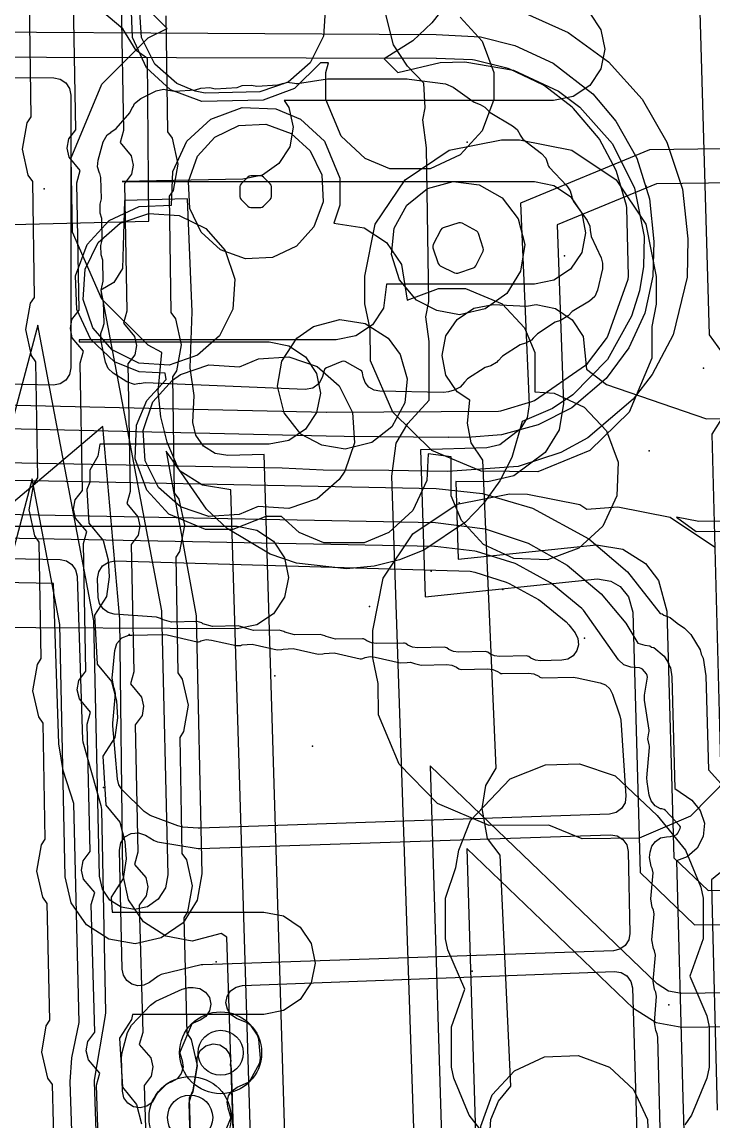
# Model space of a CAD drawing. Header units: metres. Extents: x 17722 to 17999, y 13535 to 15917.
# Drawn here: x 17775.11 to 17795.33, y 14942.71 to 14974.89 of the extents above; entities that cross this region are included whole.
import ezdxf

# ---------------------------------------------------------------- set-up
doc = ezdxf.new("R2010")
doc.units = ezdxf.units.M
for name, color, linetype in [('AI_GREENING_ALLOWED_ZONE', 4, 'Continuous'), ('AI_GREENING_EXCLUSIONS', 1, 'Continuous'), ('AI_GREENING_LAWN', 82, 'Continuous'), ('AI_GREENING_REJECTED', 6, 'Continuous'), ('AI_GREENING_SHRUBS', 92, 'Continuous')]:
    doc.layers.add(name, color=color, linetype=linetype)

# ---------------------------------------------------------------- blocks, each defined once
blk = doc.blocks.new('AI_SHRUB')
for radius in [1, 0.55]:
    blk.add_circle((0, 0), radius)

msp = doc.modelspace()

# ---------------------------------------------------------------- linework, layer by layer
at = {"layer": 'AI_GREENING_ALLOWED_ZONE'}
msp.add_lwpolyline([(17780.091, 14940.151), (17780.006, 14943.244), (17780.082, 14943.522), (17780.084, 14943.525), (17780.118, 14943.615), (17780.236, 14944.323), (17780.241, 14944.336), (17780.235, 14944.351), (17780.234, 14944.356), (17780.234, 14944.356), (17780.232, 14944.574), (17780.324, 14944.772), (17780.491, 14944.913), (17780.702, 14944.968), (17780.703, 14944.968), (17780.896, 14944.937), (17781.063, 14944.834), (17781.177, 14944.675), (17781.221, 14944.485), (17781.222, 14944.48), (17781.203, 14944.36), (17781.229, 14944.257), (17781.735, 14928.848)], dxfattribs=at)
at = {"layer": 'AI_GREENING_EXCLUSIONS'}
for points in [[(17793.25, 15040.988), (17793.464, 15032.796), (17793.841, 15032.261), (17794.013, 15031.5), (17793.889, 15030.435), (17793.54, 15029.88), (17793.555, 15027.379), (17794.089, 15008.804), (17794.466, 15008.269), (17794.639, 15007.508), (17794.515, 15006.443), (17794.165, 15005.888), (17794.18, 15003.387), (17794.588, 14989.723), (17794.965, 14989.189), (17795.138, 14988.428), (17795.014, 14987.363), (17794.664, 14986.807), (17794.68, 14984.307), (17795.217, 14965.731), (17795.594, 14965.197)], [(17789.057, 14869.027), (17785.935, 14961.593), (17786.063, 14962.553), (17786.398, 14963.136), (17787.02, 14963.814), (17787.02, 14965.527), (17786.931, 14966.256), (17787.012, 14966.699), (17786.948, 14971.205), (17786.839, 14972.021), (17786.904, 14972.374), (17786.872, 14973.096), (17786.393, 14973.594), (17785.985, 14974.216), (17785.768, 14975.066), (17785.227, 14986.958), (17785.093, 14987.763), (17785.147, 14988.126), (17783.661, 15018.578), (17783.538, 15019.342), (17783.598, 15019.747), (17782.707, 15037.238)], [(17774.019, 14968.936), (17778.822, 14969.053), (17778.781, 14973.812), (17778.456, 14974.047), (17778.061, 14974.687), (17766.246, 14984.639)], [(17776.093, 14940.386), (17776.001, 14943.782), (17775.87, 14943.965), (17775.694, 14944.726), (17775.822, 14945.495), (17775.93, 14945.668), (17775.849, 14949.08), (17775.72, 14949.265), (17775.55, 14950.026), (17775.685, 14950.795), (17775.794, 14950.966), (17775.729, 14954.363), (17775.6, 14954.547), (17775.43, 14955.309), (17775.565, 14956.077), (17775.674, 14956.249), (17775.618, 14959.654), (17775.489, 14959.839), (17775.323, 14960.601), (17775.461, 14961.369), (17775.571, 14961.54), (17775.521, 14964.937), (17775.392, 14965.122), (17775.226, 14965.884), (17775.364, 14966.652), (17775.474, 14966.823), (17775.424, 14970.22), (17775.295, 14970.405), (17775.129, 14971.167), (17775.267, 14971.935), (17775.377, 14972.106), (17775.327, 14975.503)], [(17777.405, 14940.028), (17777.29, 14943.76), (17777.388, 14944.114), (17777.055, 14944.5), (17776.993, 14944.766), (17777.038, 14945.035), (17777.242, 14945.309), (17777.138, 14949.047), (17777.239, 14949.401), (17776.909, 14949.789), (17776.85, 14950.056), (17776.897, 14950.325), (17777.103, 14950.597), (17777.018, 14954.33), (17777.119, 14954.683), (17776.789, 14955.072), (17776.73, 14955.338), (17776.777, 14955.607), (17776.983, 14955.879), (17776.906, 14959.615), (17777.009, 14959.968), (17776.681, 14960.358), (17776.623, 14960.625), (17776.671, 14960.894), (17776.878, 14961.165), (17776.81, 14964.898), (17776.912, 14965.251), (17776.584, 14965.641), (17776.526, 14965.908), (17776.574, 14966.177), (17776.781, 14966.448), (17776.713, 14970.181), (17776.815, 14970.534), (17776.487, 14970.924), (17776.429, 14971.191), (17776.477, 14971.46), (17776.684, 14971.731), (17776.616, 14975.464)], [(17787.585, 14975.471), (17787.105, 14974.863), (17786.542, 14974.33), (17785.707, 14973.811), (17786.11, 14973.408), (17787.348, 14973.696), (17788.072, 14973.718), (17789.496, 14973.473), (17790.805, 14972.863), (17791.434, 14972.395), (17792.392, 14971.314), (17793.033, 14970.019), (17793.311, 14968.601), (17793.295, 14967.731), (17793.176, 14967.017), (17792.941, 14966.269), (17792.238, 14965.007), (17791.227, 14963.974), (17790.629, 14963.567), (17789.742, 14963.187), (17789.446, 14962.134), (17789.095, 14961.456), (17788.615, 14960.792), (17788.083, 14960.245), (17786.866, 14959.427), (17786.159, 14959.14), (17785.418, 14958.956), (17784.603, 14958.877), (17783.146, 14959.046), (17782.37, 14959.309), (17781.112, 14960.062), (17780.514, 14960.622), (17779.677, 14961.827), (17779.362, 14962.583), (17779.175, 14963.323), (17779.094, 14964.081), (17779.201, 14965.213), (17778.801, 14965.421), (17777.451, 14966.771), (17776.588, 14968.736), (17776.549, 14970.909), (17777.451, 14973.069), (17778.801, 14974.419), (17779.358, 14974.693), (17778.951, 14975.104)], [(17789.769, 14975.17), (17791.092, 14974.577), (17792.274, 14973.715), (17793.253, 14972.625), (17793.98, 14971.368), (17794.431, 14969.991), (17794.59, 14968.537), (17794.569, 14967.412), (17794.161, 14965.731), (17793.553, 14964.563), (17792.997, 14963.842), (17791.668, 14962.714), (17790.875, 14962.287), (17789.627, 14961.876), (17787.57, 14961.726), (17785.845, 14961.76), (17783.918, 14961.762), (17782.719, 14961.822), (17773.073, 14962.011)], [(17791.725, 14975.146), (17792.051, 14974.66), (17792.165, 14974.086), (17792.051, 14973.512), (17791.725, 14973.025), (17791.239, 14972.7), (17790.665, 14972.586), (17782.778, 14972.586), (17782.921, 14972.381), (17783.046, 14971.809), (17782.943, 14971.233), (17782.628, 14970.74), (17782.148, 14970.405), (17781.576, 14970.28), (17778.045, 14970.212), (17790.102, 14970.212), (17790.676, 14970.097), (17791.163, 14969.772), (17791.488, 14969.286), (17791.602, 14968.712), (17791.488, 14968.138), (17791.163, 14967.651), (17790.676, 14967.326), (17790.102, 14967.212), (17785.777, 14967.212), (17785.688, 14966.511), (17785.363, 14966.024), (17784.876, 14965.699), (17784.302, 14965.585), (17776.782, 14965.585), (17776.786, 14965.523), (17782.342, 14965.523), (17782.916, 14965.409), (17783.402, 14965.084), (17783.727, 14964.597), (17783.842, 14964.023), (17783.727, 14963.449), (17783.402, 14962.962), (17782.916, 14962.637), (17782.342, 14962.523), (17777.387, 14962.523), (17777.335, 14962.171), (17777.092, 14961.766), (17777.097, 14961.413), (17777.012, 14961.199), (17777.07, 14960.213), (17777.487, 14959.71), (17777.635, 14959.144), (17777.664, 14958.645), (17777.584, 14958.065), (17777.231, 14957.516), (17777.315, 14956.086), (17777.732, 14955.583), (17777.88, 14955.017), (17777.91, 14954.518), (17777.83, 14953.938), (17777.476, 14953.389), (17777.561, 14951.959), (17777.977, 14951.456), (17778.125, 14950.89), (17778.155, 14950.391), (17778.075, 14949.811), (17777.721, 14949.262), (17777.747, 14948.83), (17782.189, 14948.83), (17782.763, 14948.715), (17783.25, 14948.39), (17783.575, 14947.904), (17783.689, 14947.33), (17783.575, 14946.756), (17783.25, 14946.269), (17782.763, 14945.944), (17782.189, 14945.83), (17778.34, 14945.83), (17778.32, 14945.684), (17777.966, 14945.135), (17778.051, 14943.699), (17778.465, 14943.194), (17778.611, 14942.627)], [(17778.016, 14975.44), (17778.085, 14971.707), (17777.982, 14971.353), (17778.31, 14970.963), (17778.368, 14970.697), (17778.32, 14970.428), (17778.113, 14970.157), (17778.182, 14966.424), (17778.079, 14966.071), (17778.407, 14965.68), (17778.465, 14965.414), (17778.417, 14965.145), (17778.21, 14964.874), (17778.279, 14961.141), (17778.176, 14960.788), (17778.504, 14960.398), (17778.562, 14960.131), (17778.514, 14959.862), (17778.307, 14959.591), (17778.384, 14955.861), (17778.283, 14955.507), (17778.612, 14955.119), (17778.671, 14954.852), (17778.624, 14954.583), (17778.419, 14954.311), (17778.503, 14950.578), (17778.402, 14950.225), (17778.732, 14949.836), (17778.791, 14949.57), (17778.744, 14949.301), (17778.538, 14949.029), (17778.642, 14945.302), (17778.544, 14944.948), (17778.877, 14944.562), (17778.939, 14944.296), (17778.894, 14944.027), (17778.69, 14943.753), (17778.806, 14940.021)], [(17787.932, 14975.022), (17788.579, 14974.323), (17788.92, 14973.406), (17788.92, 14972.614), (17788.579, 14971.697), (17787.932, 14970.998), (17787.05, 14970.589), (17785.87, 14970.589), (17785.147, 14970.891), (17784.448, 14971.538), (17784, 14972.614), (17784, 14973.406), (17784.074, 14973.685), (17783.847, 14973.685), (17783.083, 14972.941), (17782.166, 14972.6), (17780.374, 14972.56), (17779.457, 14972.901), (17778.758, 14973.548), (17778.349, 14974.43), (17778.31, 14975.416)], [(17779.323, 14975.065), (17779.373, 14971.668), (17779.502, 14971.483), (17779.668, 14970.72), (17779.53, 14969.952), (17779.42, 14969.782), (17779.47, 14966.385), (17779.599, 14966.2), (17779.765, 14965.437), (17779.627, 14964.669), (17779.517, 14964.499), (17779.567, 14961.102), (17779.696, 14960.917), (17779.862, 14960.155), (17779.724, 14959.386), (17779.614, 14959.216), (17779.672, 14955.828), (17779.802, 14955.643), (17779.971, 14954.882), (17779.836, 14954.113), (17779.727, 14953.942), (17779.792, 14950.545), (17779.921, 14950.361), (17780.091, 14949.599), (17779.956, 14948.831), (17779.847, 14948.659), (17779.931, 14945.28), (17780.062, 14945.096), (17780.238, 14944.336), (17780.11, 14943.566), (17780.002, 14943.394), (17780.095, 14939.999)], [(17773.857, 14974.602), (17787.233, 14974.518), (17788.521, 14974.45), (17789.528, 14974.2), (17790.656, 14973.677), (17791.812, 14972.78), (17792.49, 14971.979), (17793.099, 14970.894), (17793.472, 14969.708), (17793.593, 14968.458), (17793.569, 14967.441), (17793.329, 14966.359), (17792.87, 14965.351), (17792.205, 14964.453), (17791.194, 14963.594), (17790.209, 14963.089), (17789.139, 14962.798), (17788.138, 14962.726), (17787.604, 14962.731), (17787.58, 14962.726), (17784.533, 14962.755), (17784.009, 14962.759), (17772.527, 14963.022)], [(17801.275, 14971.249), (17793.469, 14971.146), (17789.697, 14969.586), (17789.952, 14963.685), (17789.889, 14963.3), (17789.684, 14962.968), (17789.091, 14962.51), (17788.71, 14962.422), (17786.773, 14962.363), (17786.905, 14958.052), (17791.95, 14958.58), (17792.335, 14958.515), (17792.608, 14958.358), (17792.858, 14958.058), (17792.979, 14957.61), (17793.197, 14949.982), (17794.789, 14948.452), (17802.001, 14948.547)], [(17801.289, 14970.249), (17793.674, 14970.149), (17790.767, 14968.946), (17790.951, 14963.72), (17790.826, 14962.95), (17790.415, 14962.286), (17789.501, 14961.598), (17788.741, 14961.422), (17787.802, 14961.436), (17787.871, 14959.159), (17791.921, 14959.58), (17792.691, 14959.45), (17793.352, 14959.035), (17793.737, 14958.535), (17793.978, 14957.638), (17794.187, 14950.418), (17795.186, 14949.457), (17801.988, 14949.547)], [(17783.67, 14913.717), (17782.196, 14962.224), (17781.137, 14962.192), (17780.759, 14962.257), (17780.423, 14962.468), (17780.199, 14962.787), (17780.113, 14963.162), (17780.144, 14963.946), (17780.033, 14964.762), (17780.086, 14966.402), (17779.957, 14969.707), (17778.112, 14969.662), (17778.049, 14967.664), (17777.799, 14967.259), (17777.415, 14967.034), (17779.195, 14957.645), (17779.377, 14949.923), (17779.309, 14949.539), (17779.1, 14949.21), (17778.78, 14948.986), (17778.399, 14948.902), (17778.015, 14948.969), (17777.686, 14949.179), (17777.462, 14949.499), (17777.378, 14949.88), (17777.214, 14957.354), (17775.574, 14966.008), (17773.097, 14956.722)], [(17788.771, 14941.87), (17788.83, 14942.756), (17789.056, 14943.297), (17789.417, 14943.736), (17789.103, 14950.492), (17788.727, 14950.981), (17788.572, 14951.858), (17788.682, 14952.537), (17788.985, 14953.039), (17788.595, 14962.054), (17788.248, 14962.564), (17788.141, 14963.139), (17788.211, 14963.81), (17787.84, 14964.059), (17787.515, 14964.545), (17787.401, 14965.119), (17787.515, 14965.693), (17787.84, 14966.18), (17788.327, 14966.505), (17788.901, 14966.619), (17789.867, 14966.566), (17790.151, 14966.619), (17790.723, 14966.498), (17791.206, 14966.167), (17791.525, 14965.676), (17791.628, 14964.721), (17792.211, 14964.273), (17795.134, 14963.264), (17805.358, 14963.399)], [(17795.643, 14963.371), (17795.293, 14962.815), (17795.546, 14953.175)], [(17781.74, 14928.697), (17781.103, 14948.096), (17780.939, 14948.197), (17780.091, 14947.977), (17779.323, 14948.12), (17778.669, 14948.545), (17778.228, 14949.189), (17778.066, 14949.952), (17777.974, 14957.403), (17777.479, 14963.039), (17761.264, 14949.316)], [(17782.65, 14914.374), (17781.226, 14961.194), (17780.392, 14961.326), (17779.742, 14961.735), (17779.327, 14962.319), (17780.212, 14957.502), (17780.377, 14949.945), (17780.241, 14949.177), (17779.822, 14948.518), (17779.183, 14948.071), (17778.421, 14947.902), (17777.653, 14948.037), (17776.994, 14948.457), (17776.547, 14949.096), (17776.378, 14949.858), (17776.216, 14957.249), (17775.409, 14961.509), (17774.1, 14956.601)], [(17772.428, 14961.519), (17787.225, 14961.233), (17788.586, 14961.083), (17790.052, 14960.652), (17791.697, 14959.753), (17792.823, 14958.784), (17793.779, 14957.573), (17793.836, 14957.559), (17793.893, 14957.523), (17794.076, 14957.449), (17794.276, 14957.282), (17794.497, 14957.144), (17794.676, 14956.95), (17794.676, 14956.95), (17794.676, 14956.95), (17794.676, 14956.95), (17794.676, 14956.95), (17794.948, 14956.507), (17794.978, 14956.377), (17795.04, 14956.26), (17795.122, 14955.746), (17795.122, 14955.746), (17795.122, 14955.746), (17795.122, 14955.746), (17795.122, 14955.746), (17795.196, 14952.989), (17795.83, 14952.293)], [(17795.797, 14952.784), (17794.674, 14951.64), (17793.165, 14950.993), (17791.504, 14950.977), (17790.529, 14951.368), (17788.78, 14951.364), (17787.271, 14952.011), (17786.148, 14953.155), (17785.544, 14954.6), (17785.528, 14955.52), (17785.379, 14956.27), (17785.379, 14957.072), (17785.683, 14958.603), (17786.551, 14959.9), (17787.848, 14960.768), (17787.848, 14960.768), (17789.379, 14961.072), (17789.901, 14961.067), (17791.432, 14960.763), (17791.639, 14960.624), (17792.548, 14960.696), (17794.079, 14960.392), (17795.376, 14959.524)], [(17760.89, 14960.742), (17787.205, 14960.233), (17788.659, 14960.049), (17789.921, 14959.624), (17791.062, 14958.98), (17792.057, 14958.141), (17792.774, 14957.286), (17793.125, 14956.696), (17793.333, 14956.64), (17793.479, 14956.625), (17793.53, 14956.588), (17793.599, 14956.57), (17793.899, 14956.32), (17793.899, 14956.32), (17793.899, 14956.32), (17794.035, 14956.099), (17794.05, 14956.034), (17794.081, 14955.975), (17794.122, 14955.719), (17794.213, 14952.442), (17794.704, 14952.103), (17794.957, 14951.806), (17795.077, 14951.434), (17795.045, 14951.045), (17794.867, 14950.698), (17794.57, 14950.445), (17794.263, 14950.325), (17794.443, 14943.379), (17794.615, 14937.985)], [(17805.397, 14960.399), (17794.911, 14960.26), (17794.261, 14960.391), (17794.835, 14959.968), (17801.899, 14960.062)], [(17774.376, 14960.122), (17781.41, 14960.122), (17781.984, 14960.007), (17782.471, 14959.682), (17782.796, 14959.196), (17782.91, 14958.622), (17782.796, 14958.048), (17782.471, 14957.561), (17781.984, 14957.236), (17781.41, 14957.122), (17773.545, 14957.162)], [(17777.464, 14916.011), (17776.522, 14943.856), (17776.565, 14944.563), (17776.782, 14945.594), (17776.63, 14952.005), (17776.316, 14952.975), (17776.193, 14953.752), (17776.029, 14958.448), (17760.851, 14958.742)], [(17802.028, 14946.547), (17794.405, 14946.446), (17794.028, 14946.515), (17793.699, 14946.725), (17787.055, 14953.112), (17787.472, 14939.393), (17790.289, 14939.393), (17790.672, 14939.317), (17790.975, 14939.121), (17791.201, 14938.802), (17791.289, 14938.422), (17791.392, 14934.84), (17795.554, 14931.592)], [(17788.508, 14942.481), (17788.195, 14942.879), (17787.742, 14943.963), (17787.677, 14944.285), (17787.677, 14945.473), (17788.066, 14946.57), (17787.566, 14947.724), (17787.5, 14948.046), (17787.5, 14949.233), (17787.808, 14950.136), (17787.895, 14950.636), (17788.234, 14951.511), (17789.394, 14952.733), (17790.424, 14953.14), (17791.418, 14953.167), (17792.468, 14952.815), (17793.692, 14951.656), (17794.52, 14950.639), (17794.973, 14949.556), (17795.039, 14949.233), (17795.039, 14948.046), (17794.649, 14946.949), (17795.15, 14945.795), (17795.215, 14945.473), (17795.215, 14944.285), (17795.15, 14943.963), (17794.697, 14942.879), (17794.504, 14942.601)], [(17802.041, 14945.547), (17794.418, 14945.446), (17793.663, 14945.584), (17793.006, 14946.004), (17788.129, 14950.693), (17788.442, 14940.393), (17790.289, 14940.393), (17791.054, 14940.241), (17791.703, 14939.808), (17792.137, 14939.159), (17792.288, 14938.451), (17792.378, 14935.339), (17795.892, 14932.597)], [(17795.651, 14950.077), (17795.288, 14949.768), (17795.281, 14949.63), (17795.453, 14943.028)]]:
    msp.add_lwpolyline(points, dxfattribs=at)
for points in [[(17783.99, 14975.357), (17783.931, 14974.471), (17783.544, 14973.691), (17782.9, 14973.125), (17782.067, 14972.84), (17780.473, 14972.8), (17780.181, 14972.859), (17779.64, 14973.085), (17778.996, 14973.651), (17778.609, 14974.431), (17778.55, 14975.317), (17778.835, 14976.15), (17779.401, 14976.794), (17780.181, 14977.181), (17781.473, 14977.28), (17782.359, 14977.221), (17783.139, 14976.834), (17783.705, 14976.19), (17783.99, 14975.357)], [(17777.122, 14965.588), (17776.713, 14966.47), (17776.674, 14967.456), (17777.015, 14968.373), (17777.662, 14969.072), (17778.544, 14969.481), (17779.49, 14969.52), (17779.529, 14970.51), (17779.938, 14971.392), (17780.637, 14972.039), (17781.554, 14972.38), (17782.54, 14972.341), (17783.263, 14972.039), (17783.962, 14971.392), (17784.41, 14970.316), (17784.41, 14969.524), (17784.232, 14968.997), (17785.119, 14968.857), (17785.774, 14968.433), (17786.217, 14967.79), (17786.384, 14966.742), (17787.294, 14967.08), (17788.086, 14967.08), (17789.162, 14966.632), (17789.809, 14965.933), (17790.111, 14965.21), (17790.117, 14964.06), (17790.68, 14964.021), (17791.562, 14963.612), (17792.209, 14962.913), (17792.55, 14961.996), (17792.511, 14961.01), (17792.102, 14960.128), (17791.403, 14959.481), (17790.486, 14959.14), (17789.5, 14959.179), (17788.618, 14959.588), (17787.971, 14960.287), (17787.669, 14961.01), (17787.663, 14962.16), (17786.992, 14962.244), (17786.953, 14961.465), (17786.544, 14960.583), (17785.845, 14959.936), (17785.122, 14959.634), (17783.942, 14959.634), (17783.219, 14959.936), (17782.7, 14960.404), (17782.241, 14960.404), (17781.276, 14960.03), (17780.484, 14960.03), (17779.408, 14960.478), (17778.761, 14961.177), (17778.42, 14962.094), (17778.459, 14963.08), (17778.761, 14963.803), (17779.331, 14964.424), (17779.303, 14964.6), (17778.544, 14964.639), (17777.821, 14964.941), (17777.122, 14965.588)], [(17782.983, 14971.624), (17783.547, 14971.112), (17783.881, 14970.411), (17783.92, 14969.623), (17783.654, 14968.887), (17783.142, 14968.323), (17782.441, 14967.989), (17781.653, 14967.95), (17780.917, 14968.216), (17780.353, 14968.728), (17780.019, 14969.429), (17779.98, 14970.217), (17780.246, 14970.953), (17780.758, 14971.517), (17781.459, 14971.851), (17782.247, 14971.89), (17782.983, 14971.624)], [(17789.145, 14971.44), (17789.667, 14971.435), (17791.198, 14971.131), (17792.495, 14970.263), (17793.363, 14968.966), (17793.667, 14967.435), (17793.667, 14966.629), (17793.536, 14965.97), (17793.536, 14965.045), (17792.873, 14963.459), (17791.729, 14962.336), (17790.207, 14961.716), (17788.546, 14961.732), (17787.101, 14962.336), (17785.957, 14963.459), (17785.31, 14964.968), (17785.294, 14965.888), (17785.145, 14966.638), (17785.145, 14967.44), (17785.449, 14968.971), (17786.317, 14970.268), (17787.614, 14971.136), (17789.145, 14971.44)], [(17786.979, 14970.007), (17787.723, 14970.216), (17788.49, 14970.12), (17789.16, 14969.734), (17789.627, 14969.118), (17789.819, 14968.369), (17789.7, 14967.591), (17789.293, 14966.933), (17788.663, 14966.485), (17787.908, 14966.317), (17787.246, 14966.435), (17786.649, 14966.745), (17786.153, 14967.338), (17785.926, 14968.077), (17786.004, 14968.846), (17786.374, 14969.525), (17786.979, 14970.007)], [(17780.486, 14968.837), (17781.052, 14968.193), (17781.338, 14967.36), (17781.279, 14966.474), (17780.891, 14965.694), (17780.248, 14965.128), (17779.414, 14964.842), (17778.529, 14964.901), (17777.749, 14965.289), (17777.183, 14965.932), (17776.897, 14966.766), (17776.956, 14967.652), (17777.343, 14968.432), (17777.987, 14968.998), (17778.821, 14969.283), (17779.706, 14969.224), (17780.486, 14968.837)], [(17784.412, 14966.172), (17785.147, 14966.057), (17785.822, 14965.628), (17786.174, 14965.152), (17786.382, 14964.437), (17786.311, 14963.738), (17785.929, 14963.036), (17785.342, 14962.578), (17784.568, 14962.377), (17783.884, 14962.492), (17783.272, 14962.817), (17782.78, 14963.448), (17782.591, 14964.225), (17782.718, 14964.959), (17783.156, 14965.628), (17783.637, 14965.972), (17784.412, 14966.172)], [(17782.916, 14965.084), (17783.749, 14964.799), (17784.393, 14964.233), (17784.78, 14963.453), (17784.839, 14962.567), (17784.554, 14961.734), (17784.393, 14961.495), (17783.749, 14960.929), (17782.916, 14960.644), (17782.024, 14960.705), (17781.468, 14960.469), (17780.582, 14960.41), (17779.748, 14960.695), (17779.105, 14961.261), (17778.717, 14962.041), (17778.658, 14962.927), (17778.944, 14963.761), (17779.51, 14964.404), (17779.748, 14964.565), (17780.582, 14964.851), (17781.474, 14964.789), (17782.03, 14965.025), (17782.916, 14965.084)], [(17793.003, 14943.639), (17793.412, 14942.757), (17793.451, 14941.771), (17793.11, 14940.854), (17792.463, 14940.155), (17791.581, 14939.746), (17790.595, 14939.707), (17789.678, 14940.048), (17788.979, 14940.695), (17788.57, 14941.577), (17788.531, 14942.563), (17788.872, 14943.48), (17789.519, 14944.179), (17790.401, 14944.588), (17791.387, 14944.627), (17792.304, 14944.286), (17793.003, 14943.639)]]:
    msp.add_lwpolyline(points, close=True, dxfattribs=at)
at = {"layer": 'AI_GREENING_LAWN'}
for points in [[(17772.34, 14963.725), (17784.011, 14963.459), (17784.019, 14963.459), (17789.052, 14963.496), (17789.12, 14963.506), (17790.031, 14963.773), (17790.102, 14963.807), (17791.598, 14964.834), (17791.654, 14964.888), (17792.216, 14965.623), (17792.252, 14965.69), (17792.846, 14967.355), (17792.86, 14967.445), (17792.809, 14969.446), (17792.799, 14969.51), (17792.504, 14970.509), (17792.484, 14970.557), (17792.003, 14971.453), (17791.974, 14971.496), (17791.25, 14972.351), (17791.212, 14972.387), (17790.399, 14973.015), (17790.354, 14973.043), (17789.382, 14973.509), (17789.334, 14973.526), (17788.346, 14973.771), (17788.295, 14973.778), (17787.236, 14973.818), (17787.227, 14973.818), (17768.219, 14973.869)], [(17770.305, 14973.263), (17776.04, 14973.247), (17776.231, 14973.209), (17776.393, 14973.1), (17776.501, 14972.938), (17776.501, 14972.938), (17776.539, 14972.747), (17776.54, 14964.756), (17776.501, 14964.562), (17776.39, 14964.399), (17776.225, 14964.291), (17776.031, 14964.256), (17774.623, 14964.283)], [(17794.251, 14924.063), (17793.715, 14945.17), (17793.695, 14945.262), (17793.652, 14945.36), (17793.613, 14945.599), (17793.675, 14946.361), (17793.655, 14946.481), (17793.619, 14946.561), (17793.578, 14946.806), (17793.641, 14947.566), (17793.62, 14947.689), (17793.586, 14947.762), (17793.543, 14948.013), (17793.608, 14948.77), (17793.585, 14948.896), (17793.553, 14948.963), (17793.508, 14949.22), (17793.574, 14949.974), (17793.55, 14950.103), (17793.52, 14950.164), (17793.472, 14950.427), (17793.486, 14950.58), (17793.534, 14950.754), (17793.641, 14950.899), (17793.793, 14950.997), (17793.969, 14951.035), (17794.086, 14951.039), (17794.224, 14951.076), (17794.27, 14951.1), (17794.3, 14951.141), (17794.363, 14951.279), (17794.373, 14951.322), (17794.35, 14951.36), (17793.936, 14951.802), (17793.903, 14951.827), (17793.832, 14951.849), (17793.793, 14951.854), (17793.633, 14951.942), (17793.515, 14952.082), (17793.456, 14952.254), (17793.398, 14952.637), (17793.394, 14952.756), (17793.473, 14953.649), (17793.471, 14953.688), (17793.456, 14953.724), (17793.419, 14953.899), (17793.446, 14954.076), (17793.459, 14954.114), (17793.459, 14954.153), (17793.328, 14955.029), (17793.328, 14955.178), (17793.407, 14955.704), (17793.403, 14955.754), (17793.379, 14955.798), (17793.261, 14955.935), (17793.225, 14955.963), (17793.182, 14955.976), (17792.925, 14956.002), (17792.724, 14956.067), (17792.567, 14956.211), (17791.54, 14957.664), (17791.495, 14957.713), (17790.614, 14958.441), (17790.575, 14958.467), (17789.581, 14959.011), (17789.536, 14959.03), (17788.411, 14959.387), (17788.364, 14959.397), (17787.204, 14959.532), (17787.18, 14959.533), (17761.364, 14960.032)], [(17761.53, 14959.429), (17776.233, 14959.145), (17776.417, 14959.106), (17776.574, 14959.001), (17776.681, 14958.846), (17776.723, 14958.662), (17776.886, 14953.874), (17776.895, 14953.816), (17777.415, 14951.952), (17777.433, 14951.828), (17777.554, 14945.893), (17777.547, 14945.8), (17777.226, 14943.904), (17777.223, 14943.854), (17778.17, 14915.83)], [(17780.895, 14942.004), (17781.213, 14942.771), (17781.222, 14942.813), (17781.216, 14942.855), (17781.139, 14943.086), (17781.115, 14943.268), (17781.157, 14943.446), (17781.26, 14943.597), (17781.411, 14943.7), (17781.734, 14943.844), (17781.767, 14943.866), (17781.791, 14943.897), (17782.065, 14944.41), (17782.093, 14944.549), (17782.038, 14945.107), (17781.998, 14945.22), (17781.813, 14945.496), (17781.703, 14945.586), (17781.388, 14945.717), (17781.227, 14945.823), (17781.119, 14945.982), (17781.079, 14946.171), (17781.113, 14946.36), (17781.216, 14946.523), (17781.373, 14946.634), (17781.56, 14946.678), (17792.45, 14947.093), (17792.644, 14947.062), (17792.811, 14946.959), (17792.925, 14946.8), (17792.969, 14946.609), (17793.613, 14924.908)]]:
    msp.add_lwpolyline(points, dxfattribs=at)
for points in [[(17777.6, 14971.577), (17777.715, 14971.655), (17777.712, 14971.661), (17777.862, 14971.765), (17778.268, 14972.23), (17778.354, 14972.409), (17778.365, 14972.404), (17778.406, 14972.498), (17778.585, 14972.646), (17779.039, 14972.869), (17779.253, 14972.92), (17779.392, 14972.89), (17779.393, 14972.892), (17779.572, 14972.858), (17780.188, 14972.897), (17780.34, 14972.95), (17780.607, 14972.966), (17780.765, 14972.933), (17781.404, 14972.972), (17781.556, 14973.024), (17781.823, 14973.04), (17781.98, 14973.007), (17782.596, 14973.043), (17782.771, 14973.098), (17782.774, 14973.088), (17782.868, 14973.121), (17783.084, 14973.098), (17783.129, 14973.083), (17783.167, 14973.083), (17784.05, 14973.22), (17784.128, 14973.226), (17786.378, 14973.22), (17786.443, 14973.216), (17787.5, 14973.074), (17787.728, 14972.982), (17788.337, 14972.537), (17788.517, 14972.472), (17788.655, 14972.396), (17788.762, 14972.28), (17788.779, 14972.254), (17788.808, 14972.231), (17789.463, 14971.85), (17789.596, 14971.738), (17789.683, 14971.586), (17789.689, 14971.568), (17789.769, 14971.457), (17790.31, 14971.035), (17790.433, 14970.896), (17790.496, 14970.721), (17790.5, 14970.702), (17790.511, 14970.668), (17790.532, 14970.638), (17791.056, 14970.092), (17791.153, 14969.947), (17791.194, 14969.779), (17791.196, 14969.756), (17791.242, 14969.628), (17791.644, 14969.078), (17791.724, 14968.907), (17791.731, 14968.794), (17791.76, 14968.608), (17792.055, 14967.983), (17792.1, 14967.824), (17792.091, 14967.66), (17791.95, 14967.033), (17791.867, 14966.849), (17791.718, 14966.713), (17791.204, 14966.408), (17791.087, 14966.281), (17790.868, 14966.143), (17790.714, 14966.095), (17790.194, 14965.761), (17790.069, 14965.628), (17790.064, 14965.633), (17790.015, 14965.574), (17789.847, 14965.484), (17789.69, 14965.435), (17789.17, 14965.102), (17789.045, 14964.968), (17789.04, 14964.973), (17788.991, 14964.914), (17788.824, 14964.824), (17788.666, 14964.775), (17788.146, 14964.442), (17788.064, 14964.354), (17788.058, 14964.343), (17787.93, 14964.193), (17787.755, 14964.104), (17787.59, 14964.058), (17787.447, 14964.04), (17785.58, 14964.075), (17785.41, 14964.108), (17785.261, 14964.198), (17785.152, 14964.332), (17785.096, 14964.496), (17785.077, 14964.612), (17785.058, 14964.66), (17785.019, 14964.695), (17784.571, 14964.946), (17784.52, 14964.96), (17784.468, 14964.951), (17784.019, 14964.762), (17783.976, 14964.73), (17783.952, 14964.682), (17783.908, 14964.505), (17783.805, 14964.304), (17783.624, 14964.168), (17783.401, 14964.126), (17778.719, 14964.325), (17778.551, 14964.293), (17778.549, 14964.303), (17778.405, 14964.277), (17778.175, 14964.352), (17777.776, 14964.601), (17777.63, 14964.741), (17777.551, 14964.928), (17777.422, 14965.584), (17777.419, 14965.762), (17777.478, 14965.929), (17777.48, 14965.931), (17777.512, 14966.059), (17777.498, 14966.699), (17777.45, 14966.858), (17777.431, 14967.047), (17777.452, 14967.12), (17777.446, 14967.122), (17777.487, 14967.3), (17777.472, 14967.917), (17777.426, 14968.07), (17777.42, 14968.338), (17777.459, 14968.494), (17777.446, 14969.134), (17777.399, 14969.288), (17777.394, 14969.556), (17777.433, 14969.712), (17777.421, 14970.329), (17777.389, 14970.445), (17777.382, 14970.457), (17777.321, 14970.643), (17777.336, 14970.838), (17777.487, 14971.374), (17777.6, 14971.577)], [(17781.524, 14970.149), (17781.498, 14970.111), (17781.489, 14970.065), (17781.489, 14969.775), (17781.498, 14969.729), (17781.524, 14969.691), (17781.721, 14969.494), (17781.759, 14969.468), (17781.805, 14969.459), (17782.095, 14969.459), (17782.141, 14969.468), (17782.179, 14969.494), (17782.376, 14969.691), (17782.402, 14969.729), (17782.411, 14969.775), (17782.411, 14970.065), (17782.402, 14970.111), (17782.376, 14970.149), (17782.179, 14970.346), (17782.141, 14970.372), (17782.095, 14970.381), (17781.805, 14970.381), (17781.759, 14970.372), (17781.721, 14970.346), (17781.524, 14970.149)], [(17788.471, 14968.695), (17788.449, 14968.735), (17788.414, 14968.764), (17787.986, 14968.995), (17787.941, 14969.009), (17787.894, 14969.004), (17787.431, 14968.86), (17787.39, 14968.837), (17787.361, 14968.8), (17787.141, 14968.368), (17787.128, 14968.323), (17787.134, 14968.276), (17787.289, 14967.816), (17787.312, 14967.776), (17787.349, 14967.748), (17787.769, 14967.54), (17787.814, 14967.528), (17787.86, 14967.534), (17788.32, 14967.688), (17788.361, 14967.712), (17788.389, 14967.749), (17788.599, 14968.178), (17788.611, 14968.221), (17788.606, 14968.266), (17788.471, 14968.695)], [(17790.218, 14957.98), (17790.295, 14957.928), (17791.033, 14957.322), (17791.115, 14957.237), (17791.293, 14957), (17791.374, 14956.837), (17791.392, 14956.656), (17791.343, 14956.481), (17791.236, 14956.334), (17791.082, 14956.236), (17790.904, 14956.199), (17790.284, 14956.186), (17790.137, 14956.205), (17790.003, 14956.266), (17789.936, 14956.309), (17789.903, 14956.324), (17789.867, 14956.328), (17789.084, 14956.312), (17788.938, 14956.331), (17788.803, 14956.391), (17788.736, 14956.435), (17788.704, 14956.449), (17788.668, 14956.454), (17787.884, 14956.438), (17787.738, 14956.457), (17787.604, 14956.517), (17787.537, 14956.56), (17787.504, 14956.575), (17787.469, 14956.579), (17786.684, 14956.564), (17786.539, 14956.582), (17786.404, 14956.643), (17786.337, 14956.686), (17786.305, 14956.7), (17786.269, 14956.705), (17785.484, 14956.689), (17785.339, 14956.708), (17785.205, 14956.768), (17785.138, 14956.811), (17785.105, 14956.826), (17785.07, 14956.83), (17784.285, 14956.815), (17784.006, 14956.894), (17783.97, 14956.917), (17783.833, 14956.955), (17783.085, 14956.941), (17782.806, 14957.02), (17782.77, 14957.042), (17782.634, 14957.081), (17781.885, 14957.067), (17781.607, 14957.145), (17781.571, 14957.168), (17781.435, 14957.206), (17780.685, 14957.193), (17780.407, 14957.271), (17780.371, 14957.294), (17780.235, 14957.332), (17779.485, 14957.318), (17779.208, 14957.396), (17779.162, 14957.426), (17779.048, 14957.463), (17777.807, 14957.554), (17777.631, 14957.6), (17777.483, 14957.706), (17777.383, 14957.858), (17777.344, 14958.036), (17777.325, 14958.592), (17777.36, 14958.792), (17777.47, 14958.962), (17777.64, 14959.073), (17777.84, 14959.109), (17788.219, 14958.804), (17788.357, 14958.78), (17789.277, 14958.485), (17789.364, 14958.447), (17790.218, 14957.98)], [(17780.275, 14956.741), (17780.312, 14956.751), (17780.346, 14956.765), (17780.499, 14956.804), (17780.657, 14956.793), (17781.374, 14956.628), (17781.515, 14956.637), (17781.555, 14956.652), (17781.843, 14956.671), (17782.573, 14956.502), (17782.715, 14956.512), (17782.754, 14956.527), (17783.043, 14956.546), (17783.773, 14956.377), (17783.914, 14956.386), (17783.954, 14956.401), (17784.243, 14956.42), (17785.008, 14956.243), (17785.044, 14956.24), (17785.079, 14956.248), (17785.153, 14956.276), (17785.297, 14956.307), (17785.443, 14956.295), (17786.174, 14956.125), (17786.382, 14956.136), (17786.382, 14956.132), (17786.481, 14956.144), (17786.596, 14956.108), (17786.596, 14956.11), (17786.789, 14956.06), (17787.543, 14956.076), (17787.689, 14956.057), (17787.823, 14955.997), (17787.89, 14955.953), (17787.923, 14955.939), (17787.958, 14955.934), (17788.742, 14955.95), (17788.888, 14955.932), (17789.023, 14955.871), (17789.09, 14955.828), (17789.123, 14955.813), (17789.158, 14955.809), (17789.928, 14955.825), (17790.086, 14955.803), (17790.229, 14955.731), (17790.259, 14955.71), (17790.294, 14955.693), (17790.332, 14955.687), (17791.235, 14955.702), (17791.351, 14955.69), (17792.025, 14955.542), (17792.183, 14955.477), (17792.311, 14955.363), (17792.392, 14955.212), (17792.605, 14954.571), (17792.629, 14954.448), (17792.782, 14952.227), (17792.756, 14952.03), (17792.654, 14951.858), (17792.494, 14951.74), (17792.3, 14951.693), (17780.313, 14951.288), (17780.264, 14951.289), (17779.817, 14951.318), (17779.674, 14951.349), (17778.864, 14951.652), (17778.685, 14951.768), (17778.045, 14952.41), (17777.945, 14952.553), (17777.901, 14952.721), (17777.771, 14954.276), (17777.771, 14954.361), (17777.846, 14955.227), (17777.82, 14955.359), (17777.8, 14955.399), (17777.748, 14955.671), (17777.823, 14956.487), (17777.889, 14956.694), (17778.037, 14956.853), (17778.239, 14956.934), (17778.322, 14956.93), (17778.322, 14956.938), (17779.237, 14956.955), (17779.356, 14956.942), (17780.237, 14956.744), (17780.275, 14956.741)], [(17792.759, 14947.851), (17792.602, 14947.739), (17792.413, 14947.695), (17780.404, 14947.287), (17780.354, 14947.281), (17779.183, 14946.998), (17779.093, 14946.956), (17778.84, 14946.767), (17778.678, 14946.687), (17778.497, 14946.67), (17778.322, 14946.718), (17778.176, 14946.826), (17778.078, 14946.979), (17778.041, 14947.156), (17777.96, 14950.644), (17778.001, 14950.853), (17778.125, 14951.027), (17778.31, 14951.133), (17778.522, 14951.152), (17778.723, 14951.081), (17778.981, 14950.921), (17779.072, 14950.888), (17780.27, 14950.691), (17780.318, 14950.688), (17792.329, 14951.094), (17792.523, 14951.062), (17792.69, 14950.957), (17792.803, 14950.797), (17792.846, 14950.605), (17792.896, 14948.205), (17792.863, 14948.014), (17792.759, 14947.851)], [(17780.082, 14945.551), (17780.056, 14945.512), (17779.74, 14944.75), (17779.731, 14944.709), (17779.737, 14944.667), (17779.799, 14944.481), (17779.823, 14944.287), (17779.771, 14944.099), (17779.65, 14943.945), (17779.48, 14943.849), (17779.419, 14943.828), (17779.322, 14943.769), (17779.058, 14943.505), (17779.037, 14943.476), (17779.019, 14943.426), (17778.918, 14943.258), (17778.759, 14943.142), (17778.568, 14943.095), (17778.374, 14943.126), (17778.207, 14943.23), (17778.093, 14943.39), (17778.049, 14943.581), (17778.021, 14944.573), (17778.039, 14944.719), (17778.2, 14945.304), (17778.317, 14945.513), (17778.87, 14946.105), (17779.026, 14946.218), (17779.796, 14946.573), (17779.986, 14946.618), (17780.116, 14946.623), (17780.311, 14946.592), (17780.479, 14946.487), (17780.593, 14946.325), (17780.635, 14946.132), (17780.599, 14945.937), (17780.49, 14945.772), (17780.326, 14945.662), (17780.12, 14945.576), (17780.082, 14945.551)]]:
    msp.add_lwpolyline(points, close=True, dxfattribs=at)
at = {"layer": 'AI_GREENING_REJECTED'}
for p in [(17788.14, 14971.37), (17775.76, 14970), (17793.37, 14970.08), (17790.98, 14968.04), (17795.05, 14964.75), (17793.46, 14962.33), (17787.9, 14960.81), (17787.08, 14958.81), (17789.18, 14958.27), (17785.28, 14957.77), (17778.25, 14956.95), (17791.57, 14956.85), (17782.51, 14955.74), (17783.61, 14953.69), (17777.5, 14952.48), (17780.79, 14947.37), (17788.28, 14947.1), (17794.04, 14946.11)]:
    msp.add_point(p, dxfattribs=at)

# ---------------------------------------------------------------- block references
at = {"layer": 'AI_GREENING_SHRUBS', "xscale": 1.2, "yscale": 1.2}
for p in [(17780.923, 14944.709), (17780.03, 14942.812)]:
    msp.add_blockref('AI_SHRUB', p, dxfattribs=at)

doc.saveas('drawing.dxf')
